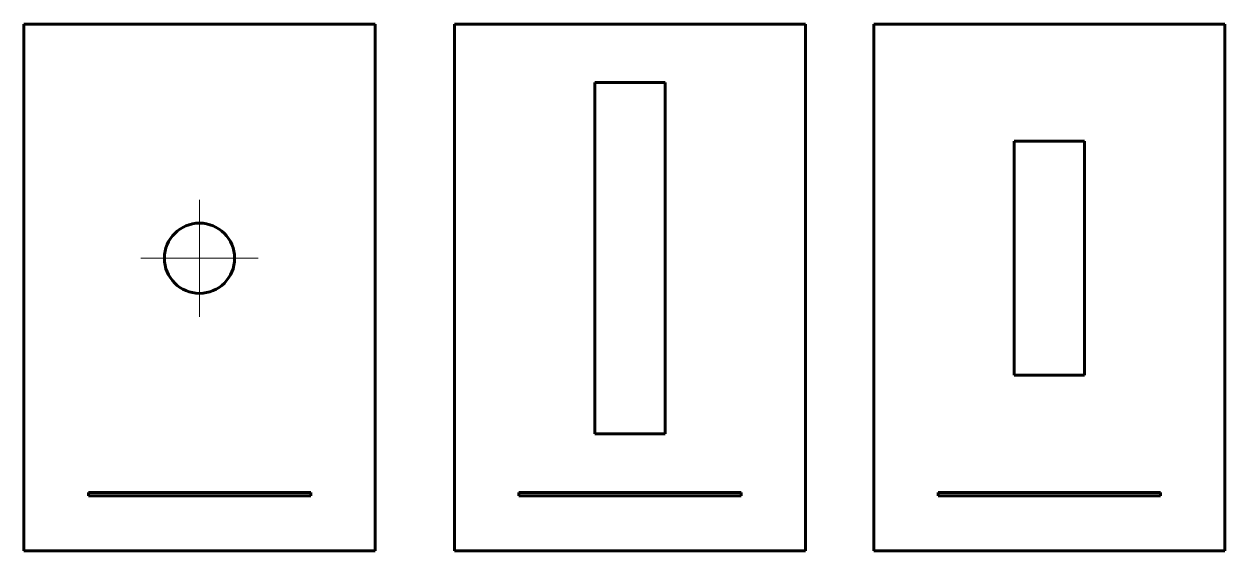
# Model space of a CAD drawing. Header units: millimetres. Extents: x -104 to -2, y 27 to 72.
import ezdxf

# ---------------------------------------------------------------- set-up
doc = ezdxf.new("R2010")
doc.units = ezdxf.units.MM
doc.linetypes.add('K5LT_AXLED', pattern=[12, 7.5, -1.5, 1.5, -1.5])
doc.linetypes.add('K5LT_BASIC', pattern=[0])
doc.layers.add('Системный слой', color=7, linetype='Continuous')

# ---------------------------------------------------------------- blocks, each defined once
blk = doc.blocks.new('U0')
at = {"layer": 'Системный слой', "color": 30, "linetype": 'K5LT_AXLED', "lineweight": 18, "true_color": 0xff8000}
for q in [(-89.27, 56.81), (-94.27, 51.81), (-84.27, 51.81), (-89.27, 46.81)]:
    blk.add_line((-89.27, 51.81), q, dxfattribs=at)

msp = doc.modelspace()

# ---------------------------------------------------------------- linework, layer by layer
at = {"layer": 'Системный слой', "color": 143, "linetype": 'K5LT_BASIC', "lineweight": 60, "true_color": 0x33acca}
for p, q in [((-104.27, 71.81), (-74.27, 71.81)), ((-104.27, 26.81), (-104.27, 71.81)), ((-74.27, 71.81), (-74.27, 26.81)), ((-67.49, 71.81), (-67.49, 26.81)), ((-37.49, 71.81), (-67.49, 71.81)), ((-37.49, 26.81), (-37.49, 71.81)), ((-31.65, 71.81), (-31.65, 26.81)), ((-1.65, 71.81), (-31.65, 71.81)), ((-1.65, 26.81), (-1.65, 71.81)), ((-49.49, 66.81), (-55.49, 66.81)), ((-55.49, 66.81), (-55.49, 36.81)), ((-49.49, 36.81), (-49.49, 66.81)), ((-13.65, 61.81), (-19.65, 61.81)), ((-19.65, 61.81), (-19.65, 41.81)), ((-13.65, 41.81), (-13.65, 61.81)), ((-19.65, 41.81), (-13.65, 41.81)), ((-55.49, 36.81), (-49.49, 36.81)), ((-98.77, 31.81), (-79.77, 31.81)), ((-98.77, 31.51), (-98.77, 31.81)), ((-79.77, 31.51), (-98.77, 31.51)), ((-79.77, 31.81), (-79.77, 31.51)), ((-42.99, 31.81), (-61.99, 31.81)), ((-61.99, 31.81), (-61.99, 31.51)), ((-61.99, 31.51), (-42.99, 31.51)), ((-42.99, 31.51), (-42.99, 31.81)), ((-7.15, 31.81), (-26.15, 31.81)), ((-26.15, 31.81), (-26.15, 31.51)), ((-26.15, 31.51), (-7.15, 31.51)), ((-7.15, 31.51), (-7.15, 31.81)), ((-74.27, 26.81), (-104.27, 26.81)), ((-67.49, 26.81), (-37.49, 26.81)), ((-31.65, 26.81), (-1.65, 26.81))]:
    msp.add_line(p, q, dxfattribs=at)
msp.add_circle((-89.27, 51.81), 3, dxfattribs=at)

# ---------------------------------------------------------------- block references
at = {"layer": 'Системный слой'}
msp.add_blockref('U0', (0, 0), dxfattribs=at)

doc.saveas('drawing.dxf')
